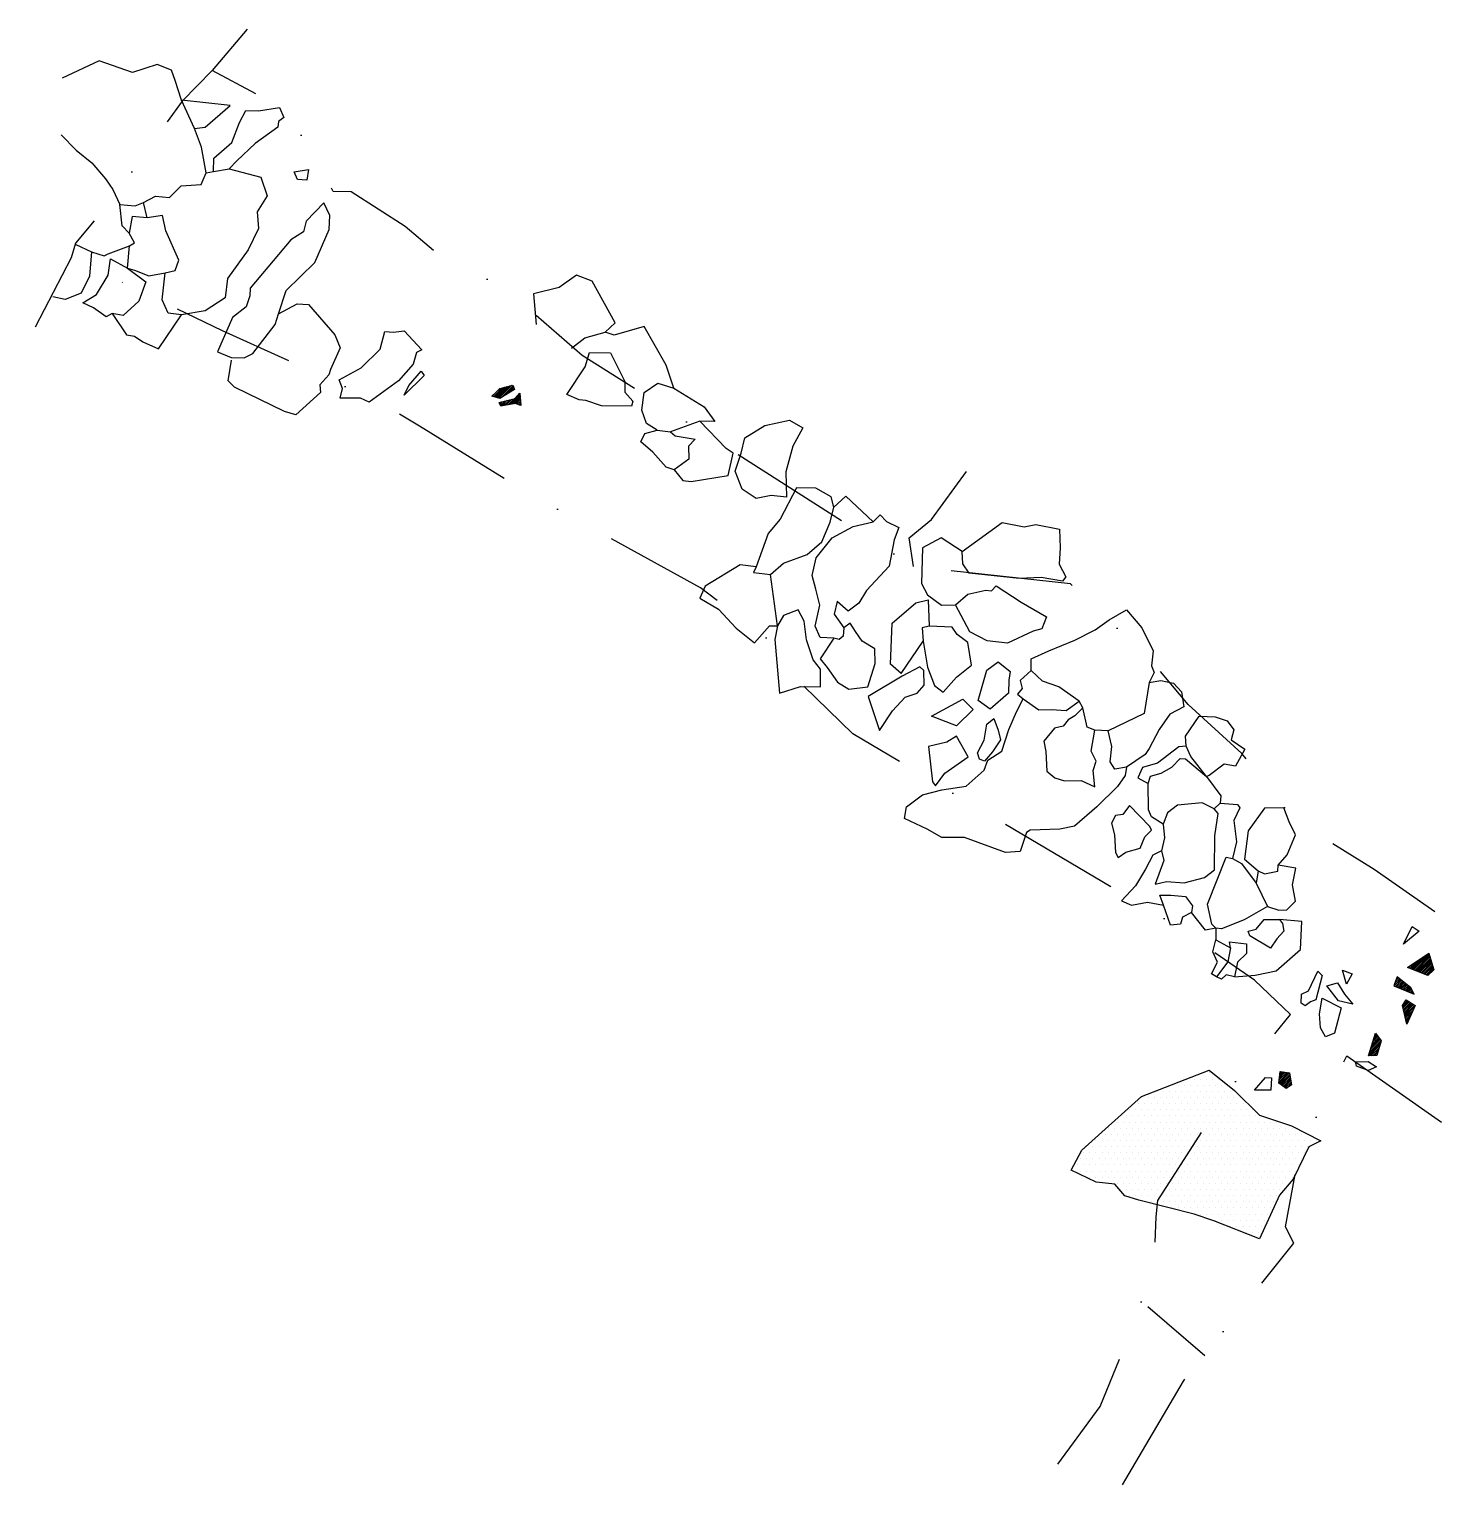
# Model space of a CAD drawing. Header units: metres. Extents: x -96 to 193, y -2048 to -1751.
import ezdxf

# ---------------------------------------------------------------- set-up
doc = ezdxf.new("R2010")
doc.units = ezdxf.units.M
doc.header["$LTSCALE"] = 25
doc.header["$MEASUREMENT"] = 0
doc.linetypes.add('STRICHPUNKTX2', pattern=[2, 1, -0.5, 0, -0.5])
doc.layers.get('0').update_dxf_attribs({"linetype": 'CONTINUOUS'})
for name, color, linetype in [('BEFUND', 1, 'CONTINUOUS'), ('GRABUNGSGRENZE', 3, 'STRICHPUNKTX2'), ('KNOCHEN', 2, 'CONTINUOUS'), ('KNOCHENSCHRAFF', 2, 'CONTINUOUS'), ('STEINE', 4, 'CONTINUOUS'), ('STEINESCHRAFF', 4, 'CONTINUOUS')]:
    doc.layers.add(name, color=color, linetype=linetype)

# ---------------------------------------------------------------- blocks, each defined once
blk = doc.blocks.new('*X1')
at = {"color": 0}
for p, q in [((-1.83, -1825.81), (-0.21, -1824.19)), ((-1.56, -1825.9), (0.27, -1824.07)), ((-1.29, -1825.98), (0.74, -1823.95)), ((-1.02, -1826.07), (1.22, -1823.83)), ((-0.75, -1826.15), (1.69, -1823.7)), ((-0.48, -1826.23), (2.17, -1823.58)), ((0.01, -1826.09), (2.41, -1823.69)), ((0.96, -1825.5), (2.51, -1823.94)), ((1.91, -1824.9), (2.62, -1824.19)), ((-0.36, -1827.17), (-0.19, -1827)), ((-0.26, -1827.42), (0.28, -1826.88)), ((-0.16, -1827.67), (0.76, -1826.76)), ((0.08, -1827.79), (1.23, -1826.64)), ((0.51, -1827.71), (1.71, -1826.52)), ((0.94, -1827.64), (2.18, -1826.4)), ((1.37, -1827.57), (2.66, -1826.28)), ((1.79, -1827.49), (3.8, -1825.49)), ((2.22, -1827.42), (3.83, -1825.81)), ((2.65, -1827.34), (3.85, -1826.14)), ((2.99, -1827.36), (3.88, -1826.47)), ((3.25, -1827.45), (3.91, -1826.79)), ((3.51, -1827.54), (3.93, -1827.12)), ((3.77, -1827.64), (3.96, -1827.45))]:
    blk.add_line(p, q, dxfattribs=at)
blk = doc.blocks.new('*X2')
at = {"color": 0}
for p, q in [((185.51, -1942.53), (187.88, -1940.16)), ((185.76, -1942.63), (188.93, -1939.47)), ((186.01, -1942.73), (189.2, -1939.55)), ((186.27, -1942.83), (189.28, -1939.82)), ((186.52, -1942.93), (189.36, -1940.09)), ((186.78, -1943.03), (189.44, -1940.37)), ((185, -1942.33), (185.78, -1941.55)), ((185.25, -1942.43), (186.83, -1940.86)), ((187.03, -1943.13), (189.52, -1940.64)), ((187.29, -1943.23), (189.6, -1940.91)), ((187.54, -1943.33), (189.68, -1941.18)), ((187.79, -1943.43), (189.76, -1941.46)), ((188.05, -1943.52), (189.85, -1941.73)), ((188.3, -1943.62), (189.93, -1942)), ((188.56, -1943.72), (190.01, -1942.27)), ((188.81, -1943.82), (190.09, -1942.54)), ((182.05, -1945.98), (183.35, -1944.69)), ((182.15, -1945.54), (183.15, -1944.53)), ((182.3, -1946.09), (183.54, -1944.85)), ((182.35, -1944.98), (182.96, -1944.37)), ((182.55, -1944.43), (182.77, -1944.21)), ((182.55, -1946.19), (183.74, -1945.01)), ((182.8, -1946.3), (183.93, -1945.17)), ((183.05, -1946.4), (184.13, -1945.32)), ((183.3, -1946.51), (184.32, -1945.48)), ((183.55, -1946.61), (184.52, -1945.64)), ((183.8, -1946.71), (184.71, -1945.8)), ((184.05, -1946.82), (184.91, -1945.96)), ((184.3, -1946.92), (185.1, -1946.12)), ((184.55, -1947.03), (185.29, -1946.28)), ((184.79, -1947.13), (185.48, -1946.45)), ((183.77, -1949.92), (184.7, -1948.99)), ((183.79, -1950.25), (184.92, -1949.12)), ((183.86, -1950.54), (185.14, -1949.26)), ((183.93, -1950.82), (185.36, -1949.39)), ((184, -1951.11), (185.58, -1949.53)), ((185.04, -1947.24), (185.6, -1946.68)), ((185.29, -1947.34), (185.72, -1946.91)), ((185.54, -1947.45), (185.84, -1947.15)), ((185.79, -1947.55), (185.96, -1947.38)), ((186.04, -1947.65), (186.08, -1947.61)), ((184.07, -1951.39), (185.8, -1949.66)), ((184.14, -1951.68), (186.02, -1949.8)), ((184.21, -1951.96), (186.24, -1949.93)), ((184.27, -1952.25), (186.17, -1950.36)), ((184.34, -1952.53), (185.89, -1950.99)), ((184.41, -1952.82), (185.61, -1951.62)), ((184.48, -1953.1), (185.33, -1952.25)), ((184.55, -1953.39), (185.06, -1952.88)), ((184.62, -1953.67), (184.78, -1953.51)), ((176.95, -1960.28), (179.13, -1958.1)), ((176.96, -1959.92), (179.28, -1957.6)), ((177.11, -1959.41), (179.38, -1957.14)), ((177.26, -1958.91), (179.23, -1956.94)), ((177.41, -1958.41), (179.07, -1956.74)), ((177.56, -1957.91), (178.92, -1956.54)), ((177.71, -1957.4), (178.76, -1956.34)), ((177.86, -1956.9), (178.61, -1956.14)), ((178, -1956.4), (178.46, -1955.94)), ((178.15, -1955.9), (178.3, -1955.74)), ((177.33, -1960.25), (178.99, -1958.59)), ((177.71, -1960.23), (178.85, -1959.09)), ((178.08, -1960.21), (178.71, -1959.59)), ((178.46, -1960.18), (178.56, -1960.08)), ((158.59, -1965.56), (160.48, -1963.67)), ((158.62, -1965.89), (160.75, -1963.75)), ((158.63, -1965.17), (160.17, -1963.63)), ((158.67, -1964.77), (159.86, -1963.58)), ((158.71, -1964.38), (159.54, -1963.54)), ((158.75, -1963.98), (159.23, -1963.5)), ((158.8, -1963.58), (158.92, -1963.46)), ((158.82, -1966.03), (160.8, -1964.06)), ((159.03, -1966.18), (160.84, -1964.36)), ((159.23, -1966.33), (160.89, -1964.67)), ((159.44, -1966.48), (160.93, -1964.98)), ((159.64, -1966.63), (160.98, -1965.29)), ((159.85, -1966.78), (161.03, -1965.6)), ((160.14, -1966.84), (161.07, -1965.91))]:
    blk.add_line(p, q, dxfattribs=at)
blk = doc.blocks.new('*X3')
at = {"color": 0}
for p, q in [((143.125, -1963.75), (143.125, -1963.75)), ((144.375, -1963.75), (144.375, -1963.75)), ((136.875, -1966.25), (136.875, -1966.25)), ((138.125, -1966.25), (138.125, -1966.25)), ((139.375, -1966.25), (139.375, -1966.25)), ((140, -1965), (140, -1965)), ((140.625, -1966.25), (140.625, -1966.25)), ((141.25, -1965), (141.25, -1965)), ((141.875, -1966.25), (141.875, -1966.25)), ((142.5, -1965), (142.5, -1965)), ((143.125, -1966.25), (143.125, -1966.25)), ((143.75, -1965), (143.75, -1965)), ((144.375, -1966.25), (144.375, -1966.25)), ((145, -1965), (145, -1965)), ((145.625, -1966.25), (145.625, -1966.25)), ((146.25, -1965), (146.25, -1965)), ((146.875, -1966.25), (146.875, -1966.25)), ((148.125, -1966.25), (148.125, -1966.25)), ((130, -1970), (130, -1970)), ((130.625, -1968.75), (130.625, -1968.75)), ((131.25, -1970), (131.25, -1970)), ((131.875, -1968.75), (131.875, -1968.75)), ((132.5, -1970), (132.5, -1970)), ((133.125, -1968.75), (133.125, -1968.75)), ((133.75, -1967.5), (133.75, -1967.5)), ((133.75, -1970), (133.75, -1970)), ((134.375, -1968.75), (134.375, -1968.75)), ((135, -1967.5), (135, -1967.5)), ((135, -1970), (135, -1970)), ((135.625, -1968.75), (135.625, -1968.75)), ((136.25, -1967.5), (136.25, -1967.5)), ((136.25, -1970), (136.25, -1970)), ((136.875, -1968.75), (136.875, -1968.75)), ((137.5, -1967.5), (137.5, -1967.5)), ((137.5, -1970), (137.5, -1970)), ((138.125, -1968.75), (138.125, -1968.75)), ((138.75, -1967.5), (138.75, -1967.5)), ((138.75, -1970), (138.75, -1970)), ((139.375, -1968.75), (139.375, -1968.75)), ((140, -1967.5), (140, -1967.5)), ((140, -1970), (140, -1970)), ((140.625, -1968.75), (140.625, -1968.75)), ((141.25, -1967.5), (141.25, -1967.5)), ((141.25, -1970), (141.25, -1970)), ((141.875, -1968.75), (141.875, -1968.75)), ((142.5, -1967.5), (142.5, -1967.5)), ((142.5, -1970), (142.5, -1970)), ((143.125, -1968.75), (143.125, -1968.75)), ((143.75, -1967.5), (143.75, -1967.5)), ((143.75, -1970), (143.75, -1970)), ((144.375, -1968.75), (144.375, -1968.75)), ((145, -1967.5), (145, -1967.5)), ((145, -1970), (145, -1970)), ((145.625, -1968.75), (145.625, -1968.75)), ((146.25, -1967.5), (146.25, -1967.5)), ((146.25, -1970), (146.25, -1970)), ((146.875, -1968.75), (146.875, -1968.75)), ((147.5, -1967.5), (147.5, -1967.5)), ((147.5, -1970), (147.5, -1970)), ((148.125, -1968.75), (148.125, -1968.75)), ((148.75, -1967.5), (148.75, -1967.5)), ((148.75, -1970), (148.75, -1970)), ((149.375, -1968.75), (149.375, -1968.75)), ((150, -1970), (150, -1970)), ((150.625, -1968.75), (150.625, -1968.75)), ((151.25, -1970), (151.25, -1970)), ((126.25, -1972.5), (126.25, -1972.5)), ((127.5, -1972.5), (127.5, -1972.5)), ((128.125, -1971.25), (128.125, -1971.25)), ((128.75, -1972.5), (128.75, -1972.5)), ((129.375, -1971.25), (129.375, -1971.25)), ((130, -1972.5), (130, -1972.5)), ((130.625, -1971.25), (130.625, -1971.25)), ((131.25, -1972.5), (131.25, -1972.5)), ((131.875, -1971.25), (131.875, -1971.25)), ((132.5, -1972.5), (132.5, -1972.5)), ((133.125, -1971.25), (133.125, -1971.25)), ((133.75, -1972.5), (133.75, -1972.5)), ((134.375, -1971.25), (134.375, -1971.25)), ((135, -1972.5), (135, -1972.5)), ((135.625, -1971.25), (135.625, -1971.25)), ((136.25, -1972.5), (136.25, -1972.5)), ((136.875, -1971.25), (136.875, -1971.25)), ((137.5, -1972.5), (137.5, -1972.5)), ((138.125, -1971.25), (138.125, -1971.25)), ((138.75, -1972.5), (138.75, -1972.5)), ((139.375, -1971.25), (139.375, -1971.25)), ((140, -1972.5), (140, -1972.5)), ((140.625, -1971.25), (140.625, -1971.25)), ((141.25, -1972.5), (141.25, -1972.5)), ((141.875, -1971.25), (141.875, -1971.25)), ((142.5, -1972.5), (142.5, -1972.5)), ((143.125, -1971.25), (143.125, -1971.25)), ((143.75, -1972.5), (143.75, -1972.5)), ((144.375, -1971.25), (144.375, -1971.25)), ((145, -1972.5), (145, -1972.5)), ((145.625, -1971.25), (145.625, -1971.25)), ((146.25, -1972.5), (146.25, -1972.5)), ((146.875, -1971.25), (146.875, -1971.25)), ((147.5, -1972.5), (147.5, -1972.5)), ((148.125, -1971.25), (148.125, -1971.25)), ((148.75, -1972.5), (148.75, -1972.5)), ((149.375, -1971.25), (149.375, -1971.25)), ((150, -1972.5), (150, -1972.5)), ((150.625, -1971.25), (150.625, -1971.25)), ((151.25, -1972.5), (151.25, -1972.5)), ((151.875, -1971.25), (151.875, -1971.25)), ((152.5, -1972.5), (152.5, -1972.5)), ((153.125, -1971.25), (153.125, -1971.25)), ((153.75, -1972.5), (153.75, -1972.5)), ((155, -1972.5), (155, -1972.5)), ((123.75, -1975), (123.75, -1975)), ((125, -1975), (125, -1975)), ((125.625, -1973.75), (125.625, -1973.75)), ((126.25, -1975), (126.25, -1975)), ((126.875, -1973.75), (126.875, -1973.75)), ((127.5, -1975), (127.5, -1975)), ((128.125, -1973.75), (128.125, -1973.75)), ((128.75, -1975), (128.75, -1975)), ((129.375, -1973.75), (129.375, -1973.75)), ((130, -1975), (130, -1975)), ((130.625, -1973.75), (130.625, -1973.75)), ((131.25, -1975), (131.25, -1975)), ((131.875, -1973.75), (131.875, -1973.75)), ((132.5, -1975), (132.5, -1975)), ((133.125, -1973.75), (133.125, -1973.75)), ((133.75, -1975), (133.75, -1975)), ((134.375, -1973.75), (134.375, -1973.75)), ((135, -1975), (135, -1975)), ((135.625, -1973.75), (135.625, -1973.75)), ((136.25, -1975), (136.25, -1975)), ((136.875, -1973.75), (136.875, -1973.75)), ((137.5, -1975), (137.5, -1975)), ((138.125, -1973.75), (138.125, -1973.75)), ((138.75, -1975), (138.75, -1975)), ((139.375, -1973.75), (139.375, -1973.75)), ((140, -1975), (140, -1975)), ((140.625, -1973.75), (140.625, -1973.75)), ((141.25, -1975), (141.25, -1975)), ((141.875, -1973.75), (141.875, -1973.75)), ((142.5, -1975), (142.5, -1975)), ((143.125, -1973.75), (143.125, -1973.75)), ((143.75, -1975), (143.75, -1975)), ((144.375, -1973.75), (144.375, -1973.75)), ((145, -1975), (145, -1975)), ((145.625, -1973.75), (145.625, -1973.75)), ((146.25, -1975), (146.25, -1975)), ((146.875, -1973.75), (146.875, -1973.75)), ((147.5, -1975), (147.5, -1975)), ((148.125, -1973.75), (148.125, -1973.75)), ((148.75, -1975), (148.75, -1975)), ((149.375, -1973.75), (149.375, -1973.75)), ((150, -1975), (150, -1975)), ((150.625, -1973.75), (150.625, -1973.75)), ((151.25, -1975), (151.25, -1975)), ((151.875, -1973.75), (151.875, -1973.75)), ((152.5, -1975), (152.5, -1975)), ((153.125, -1973.75), (153.125, -1973.75)), ((153.75, -1975), (153.75, -1975)), ((154.375, -1973.75), (154.375, -1973.75)), ((155, -1975), (155, -1975)), ((155.625, -1973.75), (155.625, -1973.75)), ((156.25, -1975), (156.25, -1975)), ((156.875, -1973.75), (156.875, -1973.75)), ((157.5, -1975), (157.5, -1975)), ((158.125, -1973.75), (158.125, -1973.75)), ((158.75, -1975), (158.75, -1975)), ((160, -1975), (160, -1975)), ((161.25, -1975), (161.25, -1975)), ((119.375, -1978.75), (119.375, -1978.75)), ((120.625, -1978.75), (120.625, -1978.75)), ((121.25, -1977.5), (121.25, -1977.5)), ((121.875, -1978.75), (121.875, -1978.75)), ((122.5, -1977.5), (122.5, -1977.5)), ((123.125, -1976.25), (123.125, -1976.25)), ((123.125, -1978.75), (123.125, -1978.75)), ((123.75, -1977.5), (123.75, -1977.5)), ((124.375, -1976.25), (124.375, -1976.25)), ((124.375, -1978.75), (124.375, -1978.75)), ((125, -1977.5), (125, -1977.5)), ((125.625, -1976.25), (125.625, -1976.25)), ((125.625, -1978.75), (125.625, -1978.75)), ((126.25, -1977.5), (126.25, -1977.5)), ((126.875, -1976.25), (126.875, -1976.25)), ((126.875, -1978.75), (126.875, -1978.75)), ((127.5, -1977.5), (127.5, -1977.5)), ((128.125, -1976.25), (128.125, -1976.25)), ((128.125, -1978.75), (128.125, -1978.75)), ((128.75, -1977.5), (128.75, -1977.5)), ((129.375, -1976.25), (129.375, -1976.25)), ((129.375, -1978.75), (129.375, -1978.75)), ((130, -1977.5), (130, -1977.5)), ((130.625, -1976.25), (130.625, -1976.25)), ((130.625, -1978.75), (130.625, -1978.75)), ((131.25, -1977.5), (131.25, -1977.5)), ((131.875, -1976.25), (131.875, -1976.25)), ((131.875, -1978.75), (131.875, -1978.75)), ((132.5, -1977.5), (132.5, -1977.5)), ((133.125, -1976.25), (133.125, -1976.25)), ((133.125, -1978.75), (133.125, -1978.75)), ((133.75, -1977.5), (133.75, -1977.5)), ((134.375, -1976.25), (134.375, -1976.25)), ((134.375, -1978.75), (134.375, -1978.75)), ((135, -1977.5), (135, -1977.5)), ((135.625, -1976.25), (135.625, -1976.25)), ((135.625, -1978.75), (135.625, -1978.75)), ((136.25, -1977.5), (136.25, -1977.5)), ((136.875, -1976.25), (136.875, -1976.25)), ((136.875, -1978.75), (136.875, -1978.75)), ((137.5, -1977.5), (137.5, -1977.5)), ((138.125, -1976.25), (138.125, -1976.25)), ((138.125, -1978.75), (138.125, -1978.75)), ((138.75, -1977.5), (138.75, -1977.5)), ((139.375, -1976.25), (139.375, -1976.25)), ((139.375, -1978.75), (139.375, -1978.75)), ((140, -1977.5), (140, -1977.5)), ((140.625, -1976.25), (140.625, -1976.25)), ((140.625, -1978.75), (140.625, -1978.75)), ((141.25, -1977.5), (141.25, -1977.5)), ((141.875, -1976.25), (141.875, -1976.25)), ((141.875, -1978.75), (141.875, -1978.75)), ((142.5, -1977.5), (142.5, -1977.5)), ((143.125, -1976.25), (143.125, -1976.25)), ((143.125, -1978.75), (143.125, -1978.75)), ((143.75, -1977.5), (143.75, -1977.5)), ((144.375, -1976.25), (144.375, -1976.25)), ((144.375, -1978.75), (144.375, -1978.75)), ((145, -1977.5), (145, -1977.5)), ((145.625, -1976.25), (145.625, -1976.25)), ((145.625, -1978.75), (145.625, -1978.75)), ((146.25, -1977.5), (146.25, -1977.5)), ((146.875, -1976.25), (146.875, -1976.25)), ((146.875, -1978.75), (146.875, -1978.75)), ((147.5, -1977.5), (147.5, -1977.5)), ((148.125, -1976.25), (148.125, -1976.25)), ((148.125, -1978.75), (148.125, -1978.75)), ((148.75, -1977.5), (148.75, -1977.5)), ((149.375, -1976.25), (149.375, -1976.25)), ((149.375, -1978.75), (149.375, -1978.75)), ((150, -1977.5), (150, -1977.5)), ((150.625, -1976.25), (150.625, -1976.25)), ((150.625, -1978.75), (150.625, -1978.75)), ((151.25, -1977.5), (151.25, -1977.5)), ((151.875, -1976.25), (151.875, -1976.25)), ((151.875, -1978.75), (151.875, -1978.75)), ((152.5, -1977.5), (152.5, -1977.5)), ((153.125, -1976.25), (153.125, -1976.25)), ((153.125, -1978.75), (153.125, -1978.75)), ((153.75, -1977.5), (153.75, -1977.5)), ((154.375, -1976.25), (154.375, -1976.25)), ((154.375, -1978.75), (154.375, -1978.75)), ((155, -1977.5), (155, -1977.5)), ((155.625, -1976.25), (155.625, -1976.25)), ((155.625, -1978.75), (155.625, -1978.75)), ((156.25, -1977.5), (156.25, -1977.5)), ((156.875, -1976.25), (156.875, -1976.25)), ((156.875, -1978.75), (156.875, -1978.75)), ((157.5, -1977.5), (157.5, -1977.5)), ((158.125, -1976.25), (158.125, -1976.25)), ((158.125, -1978.75), (158.125, -1978.75)), ((158.75, -1977.5), (158.75, -1977.5)), ((159.375, -1976.25), (159.375, -1976.25)), ((159.375, -1978.75), (159.375, -1978.75)), ((160, -1977.5), (160, -1977.5)), ((160.625, -1976.25), (160.625, -1976.25)), ((160.625, -1978.75), (160.625, -1978.75)), ((161.25, -1977.5), (161.25, -1977.5)), ((161.875, -1976.25), (161.875, -1976.25)), ((161.875, -1978.75), (161.875, -1978.75)), ((162.5, -1977.5), (162.5, -1977.5)), ((163.125, -1976.25), (163.125, -1976.25)), ((163.125, -1978.75), (163.125, -1978.75)), ((163.75, -1977.5), (163.75, -1977.5)), ((164.375, -1976.25), (164.375, -1976.25)), ((164.375, -1978.75), (164.375, -1978.75)), ((165, -1977.5), (165, -1977.5)), ((166.25, -1977.5), (166.25, -1977.5)), ((118.125, -1981.25), (118.125, -1981.25)), ((118.75, -1980), (118.75, -1980)), ((119.375, -1981.25), (119.375, -1981.25)), ((120, -1980), (120, -1980)), ((120.625, -1981.25), (120.625, -1981.25)), ((121.25, -1980), (121.25, -1980)), ((121.875, -1981.25), (121.875, -1981.25)), ((122.5, -1980), (122.5, -1980)), ((123.125, -1981.25), (123.125, -1981.25)), ((123.75, -1980), (123.75, -1980)), ((124.375, -1981.25), (124.375, -1981.25)), ((125, -1980), (125, -1980)), ((125.625, -1981.25), (125.625, -1981.25)), ((126.25, -1980), (126.25, -1980)), ((126.875, -1981.25), (126.875, -1981.25)), ((127.5, -1980), (127.5, -1980)), ((128.125, -1981.25), (128.125, -1981.25)), ((128.75, -1980), (128.75, -1980)), ((129.375, -1981.25), (129.375, -1981.25)), ((130, -1980), (130, -1980)), ((130.625, -1981.25), (130.625, -1981.25)), ((131.25, -1980), (131.25, -1980)), ((131.875, -1981.25), (131.875, -1981.25)), ((132.5, -1980), (132.5, -1980)), ((133.125, -1981.25), (133.125, -1981.25)), ((133.75, -1980), (133.75, -1980)), ((134.375, -1981.25), (134.375, -1981.25)), ((135, -1980), (135, -1980)), ((135.625, -1981.25), (135.625, -1981.25)), ((136.25, -1980), (136.25, -1980)), ((136.875, -1981.25), (136.875, -1981.25)), ((137.5, -1980), (137.5, -1980)), ((138.125, -1981.25), (138.125, -1981.25)), ((138.75, -1980), (138.75, -1980)), ((139.375, -1981.25), (139.375, -1981.25)), ((140, -1980), (140, -1980)), ((140.625, -1981.25), (140.625, -1981.25)), ((141.25, -1980), (141.25, -1980)), ((141.875, -1981.25), (141.875, -1981.25)), ((142.5, -1980), (142.5, -1980)), ((143.125, -1981.25), (143.125, -1981.25)), ((143.75, -1980), (143.75, -1980)), ((144.375, -1981.25), (144.375, -1981.25)), ((145, -1980), (145, -1980)), ((145.625, -1981.25), (145.625, -1981.25)), ((146.25, -1980), (146.25, -1980)), ((146.875, -1981.25), (146.875, -1981.25)), ((147.5, -1980), (147.5, -1980)), ((148.125, -1981.25), (148.125, -1981.25)), ((148.75, -1980), (148.75, -1980)), ((149.375, -1981.25), (149.375, -1981.25)), ((150, -1980), (150, -1980)), ((150.625, -1981.25), (150.625, -1981.25)), ((151.25, -1980), (151.25, -1980)), ((151.875, -1981.25), (151.875, -1981.25)), ((152.5, -1980), (152.5, -1980)), ((153.125, -1981.25), (153.125, -1981.25)), ((153.75, -1980), (153.75, -1980)), ((154.375, -1981.25), (154.375, -1981.25)), ((155, -1980), (155, -1980)), ((155.625, -1981.25), (155.625, -1981.25)), ((156.25, -1980), (156.25, -1980)), ((156.875, -1981.25), (156.875, -1981.25)), ((157.5, -1980), (157.5, -1980)), ((158.125, -1981.25), (158.125, -1981.25)), ((158.75, -1980), (158.75, -1980)), ((159.375, -1981.25), (159.375, -1981.25)), ((160, -1980), (160, -1980)), ((160.625, -1981.25), (160.625, -1981.25)), ((161.25, -1980), (161.25, -1980)), ((161.875, -1981.25), (161.875, -1981.25)), ((162.5, -1980), (162.5, -1980)), ((163.125, -1981.25), (163.125, -1981.25)), ((163.75, -1980), (163.75, -1980)), ((116.875, -1983.75), (116.875, -1983.75)), ((117.5, -1982.5), (117.5, -1982.5)), ((118.125, -1983.75), (118.125, -1983.75)), ((118.75, -1982.5), (118.75, -1982.5)), ((119.375, -1983.75), (119.375, -1983.75)), ((120, -1982.5), (120, -1982.5)), ((120, -1985), (120, -1985)), ((120.625, -1983.75), (120.625, -1983.75)), ((121.25, -1982.5), (121.25, -1982.5)), ((121.25, -1985), (121.25, -1985)), ((121.875, -1983.75), (121.875, -1983.75)), ((122.5, -1982.5), (122.5, -1982.5)), ((122.5, -1985), (122.5, -1985)), ((123.125, -1983.75), (123.125, -1983.75)), ((123.75, -1982.5), (123.75, -1982.5)), ((123.75, -1985), (123.75, -1985)), ((124.375, -1983.75), (124.375, -1983.75)), ((125, -1982.5), (125, -1982.5)), ((125, -1985), (125, -1985)), ((125.625, -1983.75), (125.625, -1983.75)), ((126.25, -1982.5), (126.25, -1982.5)), ((126.25, -1985), (126.25, -1985)), ((126.875, -1983.75), (126.875, -1983.75)), ((127.5, -1982.5), (127.5, -1982.5)), ((127.5, -1985), (127.5, -1985)), ((128.125, -1983.75), (128.125, -1983.75)), ((128.75, -1982.5), (128.75, -1982.5)), ((128.75, -1985), (128.75, -1985)), ((129.375, -1983.75), (129.375, -1983.75)), ((130, -1982.5), (130, -1982.5)), ((130, -1985), (130, -1985)), ((130.625, -1983.75), (130.625, -1983.75)), ((131.25, -1982.5), (131.25, -1982.5)), ((131.25, -1985), (131.25, -1985)), ((131.875, -1983.75), (131.875, -1983.75)), ((132.5, -1982.5), (132.5, -1982.5)), ((132.5, -1985), (132.5, -1985)), ((133.125, -1983.75), (133.125, -1983.75)), ((133.75, -1982.5), (133.75, -1982.5)), ((133.75, -1985), (133.75, -1985)), ((134.375, -1983.75), (134.375, -1983.75)), ((135, -1982.5), (135, -1982.5)), ((135, -1985), (135, -1985)), ((135.625, -1983.75), (135.625, -1983.75)), ((136.25, -1982.5), (136.25, -1982.5)), ((136.25, -1985), (136.25, -1985)), ((136.875, -1983.75), (136.875, -1983.75)), ((137.5, -1982.5), (137.5, -1982.5)), ((137.5, -1985), (137.5, -1985)), ((138.125, -1983.75), (138.125, -1983.75)), ((138.75, -1982.5), (138.75, -1982.5)), ((138.75, -1985), (138.75, -1985)), ((139.375, -1983.75), (139.375, -1983.75)), ((140, -1982.5), (140, -1982.5)), ((140, -1985), (140, -1985)), ((140.625, -1983.75), (140.625, -1983.75)), ((141.25, -1982.5), (141.25, -1982.5)), ((141.25, -1985), (141.25, -1985)), ((141.875, -1983.75), (141.875, -1983.75)), ((142.5, -1982.5), (142.5, -1982.5)), ((142.5, -1985), (142.5, -1985)), ((143.125, -1983.75), (143.125, -1983.75)), ((143.75, -1982.5), (143.75, -1982.5)), ((143.75, -1985), (143.75, -1985)), ((144.375, -1983.75), (144.375, -1983.75)), ((145, -1982.5), (145, -1982.5)), ((145, -1985), (145, -1985)), ((145.625, -1983.75), (145.625, -1983.75)), ((146.25, -1982.5), (146.25, -1982.5)), ((146.25, -1985), (146.25, -1985)), ((146.875, -1983.75), (146.875, -1983.75)), ((147.5, -1982.5), (147.5, -1982.5)), ((147.5, -1985), (147.5, -1985)), ((148.125, -1983.75), (148.125, -1983.75)), ((148.75, -1982.5), (148.75, -1982.5)), ((148.75, -1985), (148.75, -1985)), ((149.375, -1983.75), (149.375, -1983.75)), ((150, -1982.5), (150, -1982.5)), ((150, -1985), (150, -1985)), ((150.625, -1983.75), (150.625, -1983.75)), ((151.25, -1982.5), (151.25, -1982.5)), ((151.25, -1985), (151.25, -1985)), ((151.875, -1983.75), (151.875, -1983.75)), ((152.5, -1982.5), (152.5, -1982.5)), ((152.5, -1985), (152.5, -1985)), ((153.125, -1983.75), (153.125, -1983.75)), ((153.75, -1982.5), (153.75, -1982.5)), ((153.75, -1985), (153.75, -1985)), ((154.375, -1983.75), (154.375, -1983.75)), ((155, -1982.5), (155, -1982.5)), ((155, -1985), (155, -1985)), ((155.625, -1983.75), (155.625, -1983.75)), ((156.25, -1982.5), (156.25, -1982.5)), ((156.25, -1985), (156.25, -1985)), ((156.875, -1983.75), (156.875, -1983.75)), ((157.5, -1982.5), (157.5, -1982.5)), ((157.5, -1985), (157.5, -1985)), ((158.125, -1983.75), (158.125, -1983.75)), ((158.75, -1982.5), (158.75, -1982.5)), ((158.75, -1985), (158.75, -1985)), ((159.375, -1983.75), (159.375, -1983.75)), ((160, -1982.5), (160, -1982.5)), ((160, -1985), (160, -1985)), ((160.625, -1983.75), (160.625, -1983.75)), ((161.25, -1982.5), (161.25, -1982.5)), ((161.25, -1985), (161.25, -1985)), ((161.875, -1983.75), (161.875, -1983.75)), ((162.5, -1982.5), (162.5, -1982.5)), ((124.375, -1986.25), (124.375, -1986.25)), ((125.625, -1986.25), (125.625, -1986.25)), ((126.25, -1987.5), (126.25, -1987.5)), ((126.875, -1986.25), (126.875, -1986.25)), ((127.5, -1987.5), (127.5, -1987.5)), ((128.125, -1986.25), (128.125, -1986.25)), ((128.75, -1987.5), (128.75, -1987.5)), ((129.375, -1986.25), (129.375, -1986.25)), ((130, -1987.5), (130, -1987.5)), ((130.625, -1986.25), (130.625, -1986.25)), ((131.25, -1987.5), (131.25, -1987.5)), ((131.875, -1986.25), (131.875, -1986.25)), ((132.5, -1987.5), (132.5, -1987.5)), ((133.125, -1986.25), (133.125, -1986.25)), ((133.75, -1987.5), (133.75, -1987.5)), ((134.375, -1986.25), (134.375, -1986.25)), ((135, -1987.5), (135, -1987.5)), ((135.625, -1986.25), (135.625, -1986.25)), ((136.25, -1987.5), (136.25, -1987.5)), ((136.875, -1986.25), (136.875, -1986.25)), ((137.5, -1987.5), (137.5, -1987.5)), ((138.125, -1986.25), (138.125, -1986.25)), ((138.75, -1987.5), (138.75, -1987.5)), ((139.375, -1986.25), (139.375, -1986.25)), ((140, -1987.5), (140, -1987.5)), ((140.625, -1986.25), (140.625, -1986.25)), ((141.25, -1987.5), (141.25, -1987.5)), ((141.875, -1986.25), (141.875, -1986.25)), ((142.5, -1987.5), (142.5, -1987.5)), ((143.125, -1986.25), (143.125, -1986.25)), ((143.75, -1987.5), (143.75, -1987.5)), ((144.375, -1986.25), (144.375, -1986.25)), ((145, -1987.5), (145, -1987.5)), ((145.625, -1986.25), (145.625, -1986.25)), ((146.25, -1987.5), (146.25, -1987.5)), ((146.875, -1986.25), (146.875, -1986.25)), ((147.5, -1987.5), (147.5, -1987.5)), ((148.125, -1986.25), (148.125, -1986.25)), ((148.75, -1987.5), (148.75, -1987.5)), ((149.375, -1986.25), (149.375, -1986.25)), ((150, -1987.5), (150, -1987.5)), ((150.625, -1986.25), (150.625, -1986.25)), ((151.25, -1987.5), (151.25, -1987.5)), ((151.875, -1986.25), (151.875, -1986.25)), ((152.5, -1987.5), (152.5, -1987.5)), ((153.125, -1986.25), (153.125, -1986.25)), ((153.75, -1987.5), (153.75, -1987.5)), ((154.375, -1986.25), (154.375, -1986.25)), ((155, -1987.5), (155, -1987.5)), ((155.625, -1986.25), (155.625, -1986.25)), ((156.25, -1987.5), (156.25, -1987.5)), ((156.875, -1986.25), (156.875, -1986.25)), ((157.5, -1987.5), (157.5, -1987.5)), ((158.125, -1986.25), (158.125, -1986.25)), ((158.75, -1987.5), (158.75, -1987.5)), ((159.375, -1986.25), (159.375, -1986.25)), ((160.625, -1986.25), (160.625, -1986.25)), ((128.125, -1988.75), (128.125, -1988.75)), ((129.375, -1988.75), (129.375, -1988.75)), ((130.625, -1988.75), (130.625, -1988.75)), ((131.875, -1988.75), (131.875, -1988.75)), ((132.5, -1990), (132.5, -1990)), ((133.125, -1988.75), (133.125, -1988.75)), ((133.75, -1990), (133.75, -1990)), ((134.375, -1988.75), (134.375, -1988.75)), ((135, -1990), (135, -1990)), ((135.625, -1988.75), (135.625, -1988.75)), ((136.25, -1990), (136.25, -1990)), ((136.875, -1988.75), (136.875, -1988.75)), ((137.5, -1990), (137.5, -1990)), ((138.125, -1988.75), (138.125, -1988.75)), ((138.75, -1990), (138.75, -1990)), ((139.375, -1988.75), (139.375, -1988.75)), ((140, -1990), (140, -1990)), ((140.625, -1988.75), (140.625, -1988.75)), ((141.25, -1990), (141.25, -1990)), ((141.875, -1988.75), (141.875, -1988.75)), ((142.5, -1990), (142.5, -1990)), ((143.125, -1988.75), (143.125, -1988.75)), ((143.75, -1990), (143.75, -1990)), ((144.375, -1988.75), (144.375, -1988.75)), ((145, -1990), (145, -1990)), ((145.625, -1988.75), (145.625, -1988.75)), ((146.25, -1990), (146.25, -1990)), ((146.875, -1988.75), (146.875, -1988.75)), ((147.5, -1990), (147.5, -1990)), ((148.125, -1988.75), (148.125, -1988.75)), ((148.75, -1990), (148.75, -1990)), ((149.375, -1988.75), (149.375, -1988.75)), ((150, -1990), (150, -1990)), ((150.625, -1988.75), (150.625, -1988.75)), ((151.25, -1990), (151.25, -1990)), ((151.875, -1988.75), (151.875, -1988.75)), ((152.5, -1990), (152.5, -1990)), ((153.125, -1988.75), (153.125, -1988.75)), ((153.75, -1990), (153.75, -1990)), ((154.375, -1988.75), (154.375, -1988.75)), ((155, -1990), (155, -1990)), ((155.625, -1988.75), (155.625, -1988.75)), ((156.25, -1990), (156.25, -1990)), ((156.875, -1988.75), (156.875, -1988.75)), ((157.5, -1990), (157.5, -1990)), ((158.125, -1988.75), (158.125, -1988.75)), ((136.875, -1991.25), (136.875, -1991.25)), ((138.125, -1991.25), (138.125, -1991.25)), ((139.375, -1991.25), (139.375, -1991.25)), ((140.625, -1991.25), (140.625, -1991.25)), ((141.875, -1991.25), (141.875, -1991.25)), ((142.5, -1992.5), (142.5, -1992.5)), ((143.125, -1991.25), (143.125, -1991.25)), ((143.75, -1992.5), (143.75, -1992.5)), ((144.375, -1991.25), (144.375, -1991.25)), ((145, -1992.5), (145, -1992.5)), ((145.625, -1991.25), (145.625, -1991.25)), ((145.625, -1993.75), (145.625, -1993.75)), ((146.25, -1992.5), (146.25, -1992.5)), ((146.875, -1991.25), (146.875, -1991.25)), ((146.875, -1993.75), (146.875, -1993.75)), ((147.5, -1992.5), (147.5, -1992.5)), ((148.125, -1991.25), (148.125, -1991.25)), ((148.125, -1993.75), (148.125, -1993.75)), ((148.75, -1992.5), (148.75, -1992.5)), ((149.375, -1991.25), (149.375, -1991.25)), ((149.375, -1993.75), (149.375, -1993.75)), ((150, -1992.5), (150, -1992.5)), ((150.625, -1991.25), (150.625, -1991.25)), ((150.625, -1993.75), (150.625, -1993.75)), ((151.25, -1992.5), (151.25, -1992.5)), ((151.875, -1991.25), (151.875, -1991.25)), ((151.875, -1993.75), (151.875, -1993.75)), ((152.5, -1992.5), (152.5, -1992.5)), ((153.125, -1991.25), (153.125, -1991.25)), ((153.125, -1993.75), (153.125, -1993.75)), ((153.75, -1992.5), (153.75, -1992.5)), ((154.375, -1991.25), (154.375, -1991.25)), ((154.375, -1993.75), (154.375, -1993.75)), ((155, -1992.5), (155, -1992.5)), ((155.625, -1991.25), (155.625, -1991.25)), ((155.625, -1993.75), (155.625, -1993.75)), ((156.25, -1992.5), (156.25, -1992.5)), ((156.875, -1991.25), (156.875, -1991.25)), ((148.75, -1995), (148.75, -1995)), ((150, -1995), (150, -1995)), ((151.25, -1995), (151.25, -1995)), ((151.875, -1996.25), (151.875, -1996.25)), ((152.5, -1995), (152.5, -1995)), ((153.125, -1996.25), (153.125, -1996.25)), ((153.75, -1995), (153.75, -1995)), ((154.375, -1996.25), (154.375, -1996.25)), ((155, -1995), (155, -1995))]:
    blk.add_line(p, q, dxfattribs=at)

msp = doc.modelspace()

# ---------------------------------------------------------------- linework, layer by layer
at = {"layer": 'BEFUND'}
msp.add_lwpolyline([(143.44, -2021.4), (131.81, -2011.42)], dxfattribs=at)
at = {"layer": 'GRABUNGSGRENZE', "flags": 128}
for points in [[(-51.8, -1750.97), (-58.94, -1759.39), (-65.1, -1765.66), (-78.96, -1785.13), (-86.81, -1794.61), (-87.67, -1797.57), (-96.28, -1814.09)], [(190.35, -1930.87), (178.01, -1922.26), (161.75, -1912.27), (150.99, -1898.62), (140.08, -1888.63), (132.69, -1879.82), (116.07, -1864.07), (84.06, -1860.51), (16.46, -1817.47), (1.17, -1804.22), (-5.66, -1800.4), (-10.86, -1798.57), (-19.63, -1791.23), (-30.64, -1784.15), (-34.26, -1784.05), (-40.07, -1773.4), (-47.98, -1765.24), (-58.94, -1759.39)], [(113.47, -2043.48), (122.13, -2031.71), (129.37, -2013.86), (133.19, -2001.78), (133.54, -1993.07), (133.84, -1989.75), (148.57, -1966.87), (160.9, -1951.83), (153.61, -1944.85), (136.94, -1933.33), (71.69, -1894.62), (61.23, -1884.48), (53.74, -1874.74), (40.59, -1864.86), (4.14, -1844.79), (-16.66, -1831.9), (-25.43, -1826.71), (-56.83, -1812.49), (-87.67, -1797.57)], [(126.68, -2047.71), (139.11, -2026.55), (161.57, -1998.41), (159.89, -1995.1), (162.49, -1981.29), (164.78, -1975.42), (172.42, -1960.23), (193.01, -1974.65)]]:
    msp.add_lwpolyline(points, dxfattribs=at)
at = {"layer": 'GRABUNGSGRENZE'}
msp.add_lwpolyline([(84.06, -1860.51), (83.19, -1854.65), (87.73, -1850.93), (94.86, -1841.14)], dxfattribs=at)
at = {"layer": 'KNOCHEN'}
for points in [[(-0.3, -1826.29), (-1.93, -1825.78), (-0.25, -1824.2), (2.35, -1823.54), (2.7, -1824.4), (-0.3, -1826.29)], [(-0.1, -1827.82), (-0.4, -1827.05), (2.81, -1826.24), (3.77, -1825.17), (3.98, -1827.72), (2.86, -1827.31), (-0.1, -1827.82)], [(184.75, -1942.24), (189.13, -1939.33), (190.15, -1942.74), (188.93, -1943.87), (184.75, -1942.24)], [(182.66, -1944.12), (182, -1945.96), (186.13, -1947.69), (185.46, -1946.42), (182.66, -1944.12)], [(184.65, -1953.81), (183.73, -1949.98), (184.49, -1948.86), (186.33, -1949.98), (184.65, -1953.81)], [(176.85, -1960.28), (178.23, -1955.64), (179.4, -1957.17), (178.53, -1960.18), (176.85, -1960.28)], [(160.04, -1966.91), (158.56, -1965.84), (158.81, -1963.45), (160.75, -1963.7), (161.11, -1966.15), (160.04, -1966.91)]]:
    msp.add_lwpolyline(points, dxfattribs=at)
at = {"layer": 'STEINE'}
for points in [[(-89.72, -1772.49), (-86.66, -1775.65), (-83.5, -1778.2), (-80.69, -1781.46), (-79.21, -1783.65), (-77.79, -1786.71), (-74.63, -1786.97), (-72.94, -1786.3), (-70.5, -1785.03), (-67.64, -1785.28), (-65.25, -1782.94), (-61.17, -1782.68), (-60.2, -1780.28), (-61.12, -1775.03), (-62.55, -1771.26), (-65.2, -1765.45), (-66.48, -1761.43), (-67.24, -1759.34), (-70.15, -1758.17), (-75.2, -1759.85), (-81.97, -1757.46), (-89.52, -1760.98)], [(-62.55, -1771.26), (-60.41, -1770.96), (-55.26, -1766.57), (-65.2, -1765.45)], [(-58.68, -1779.98), (-58.63, -1777.28), (-54.96, -1774.12), (-53.38, -1769.99), (-52.1, -1767.54), (-49.5, -1767.64), (-45.22, -1766.98), (-44.31, -1769.02), (-45.43, -1769.83), (-45.58, -1770.95), (-50.17, -1774.32), (-53.94, -1777.84), (-55.46, -1779.47)], [(-60.2, -1780.28), (-58.68, -1779.98), (-55.46, -1779.47), (-49.04, -1781.15), (-47.72, -1784.97), (-49.75, -1788.23), (-49.5, -1791.6), (-51.64, -1795.98), (-55.81, -1801.84), (-56.27, -1805.72), (-60.4, -1808.37), (-65.19, -1809.24), (-67.94, -1808.88), (-69.12, -1806.13), (-68.51, -1800.62)], [(-42.21, -1780.07), (-39.31, -1779.56), (-39.66, -1781.76), (-41.55, -1781.65), (-42.21, -1780.07)], [(-72.23, -1789.41), (-72.94, -1786.3)], [(-86.75, -1794.87), (-83.59, -1796.35), (-80.99, -1797.21), (-80.13, -1796.75), (-75.8, -1795.17), (-74.78, -1794.51), (-75.85, -1792.57), (-77.33, -1791.04), (-77.79, -1786.71)], [(-76.2, -1799.71), (-74.78, -1800.12), (-71.87, -1801.24), (-68.51, -1800.62), (-66.47, -1800.21), (-65.75, -1798.07), (-68.41, -1792.06), (-69.07, -1788.95), (-72.23, -1789.41), (-75.24, -1789.16), (-75.85, -1792.57)], [(-54.84, -1809.79), (-57.85, -1816.73), (-55.05, -1817.9), (-52.45, -1818), (-50.66, -1817.08), (-46.08, -1811.17), (-45.41, -1809.03), (-43.89, -1804.28), (-38.03, -1798.57), (-35.07, -1791.8), (-34.97, -1788.99), (-36.15, -1786.39), (-39.81, -1790.11), (-40.32, -1792.31), (-42.92, -1793.94), (-51.18, -1803.78), (-51.28, -1805.36), (-51.99, -1807.55), (-54.84, -1809.79)], [(-76.2, -1799.71), (-75.8, -1795.17)], [(-83.59, -1796.35), (-83.95, -1801.34), (-85.68, -1804.81), (-88.94, -1806.08), (-91.44, -1805.57)], [(-85.32, -1806.8), (-82.57, -1805.06), (-80.13, -1801.14), (-79.67, -1797.77), (-76.2, -1799.71), (-72.48, -1802.46), (-73.91, -1806.43), (-77.12, -1809.34), (-79.31, -1808.93), (-80.58, -1809.65), (-83.13, -1807.81), (-85.32, -1806.8)], [(14.32, -1815.99), (17.02, -1813.9), (21.2, -1812.78), (23.24, -1810.84), (18.55, -1802.38), (15.34, -1801.11), (11.82, -1803.66), (6.57, -1804.93), (7.08, -1811.15)], [(-45.41, -1809.03), (-41.64, -1806.99), (-39.3, -1807.09), (-33.95, -1813.3), (-32.82, -1815.95), (-34.81, -1820.34), (-35.17, -1821.46), (-37, -1823.45), (-36.85, -1825.03), (-41.89, -1829.62), (-44.19, -1828.9), (-54.43, -1823.96), (-55.71, -1822.64), (-55.04, -1818.46)], [(-79.31, -1808.93), (-76.4, -1813.32), (-74.77, -1813.57), (-73.09, -1814.69), (-69.88, -1816.12), (-65.19, -1809.24)], [(-32.82, -1826.2), (-32.36, -1824.21), (-33.08, -1822.48), (-28.54, -1820.03), (-24.67, -1816.21), (-23.75, -1812.64), (-21.97, -1812.74), (-19.83, -1812.48), (-16.21, -1816.36), (-17.28, -1816.87), (-17.99, -1819.26), (-20.95, -1822.68), (-26.96, -1827.01), (-28.74, -1826.2), (-32.82, -1826.2)], [(35.17, -1824.19), (33.64, -1819.5), (29.15, -1811.6), (23.04, -1813.34), (21.2, -1812.78)], [(13.36, -1825.47), (17.08, -1819.81), (17.99, -1816.91), (22.27, -1816.96), (25.18, -1822.82), (25.18, -1824.96), (26.81, -1826.84), (26.56, -1827.86), (20.44, -1827.76), (17.23, -1826.69), (15.91, -1826.54), (13.36, -1825.47)], [(-19.77, -1825.58), (-18.86, -1823.65), (-16.36, -1820.69), (-15.7, -1821.61), (-19.77, -1825.58)], [(31.81, -1832.75), (29.62, -1831.33), (28.65, -1828.63), (29.11, -1825.06), (31.91, -1823.17), (35.17, -1824.19), (41.39, -1827.96), (43.53, -1830.97), (40.47, -1830.86), (34.51, -1833.06)], [(58.16, -1846.4), (55, -1846.05), (52, -1846.66), (49.09, -1844.73), (47.66, -1841.06), (48.89, -1837.39), (49.65, -1834.28), (53.73, -1831.78), (58.77, -1830.71), (61.47, -1832.23), (59.44, -1835.96), (58.01, -1841.21), (58.16, -1846.4)], [(35.28, -1840.8), (33.65, -1840.24), (30.89, -1837.19), (28.45, -1835.1), (29.26, -1833.37), (31.81, -1832.75), (34.51, -1833.06), (35.48, -1833.87), (39.56, -1834.53), (38.18, -1835.96), (38.23, -1838.66), (35.28, -1840.8)], [(35.28, -1840.8), (37.01, -1843), (38.74, -1843.2), (46.24, -1841.97), (47.31, -1837.44), (45.88, -1836.47), (40.47, -1830.86)], [(67.8, -1848.44), (67.29, -1846.3), (64.13, -1844.57), (60.2, -1844.47), (56.84, -1850.84), (54.39, -1853.8), (51.95, -1860.58), (51.44, -1861.75), (54.86, -1862.15), (57.51, -1859.86), (62.35, -1858.07), (65.35, -1855.47), (67.08, -1851.45), (67.8, -1848.44)], [(75.8, -1851.44), (70.24, -1846.15), (67.8, -1848.44)], [(67.81, -1875.1), (65.05, -1875), (64.03, -1872.65), (64.95, -1868.37), (64.13, -1865.16), (63.37, -1862.36), (64.23, -1858.74), (67.44, -1854.66), (71.77, -1852.36), (75.8, -1851.44), (77.28, -1849.97), (78.55, -1851.34), (81.05, -1852.56), (80.08, -1855.06), (79.12, -1860.47), (74.48, -1865.41), (72.9, -1867.96), (70.76, -1869.59), (68.47, -1867.66), (67.86, -1870.25), (69.84, -1873.01), (69.69, -1874.74), (68.88, -1875.4), (67.81, -1875.1)], [(95.38, -1861.84), (94.1, -1860), (94, -1857.45), (102.1, -1851.54), (106.64, -1852.45), (108.98, -1851.94), (113.82, -1852.91), (113.93, -1856.68), (113.72, -1860.05), (115.1, -1862.65), (114.44, -1863.51), (110.11, -1862.75), (105.57, -1862.95), (95.38, -1861.84)], [(94, -1857.45), (89.66, -1854.65), (85.89, -1856.74), (85.69, -1863.98), (86.92, -1866.27), (89.77, -1868.36), (92.63, -1868.31)], [(51.95, -1860.58), (48.74, -1860.17), (41.6, -1864.55), (40.48, -1866.95), (44.26, -1869.19), (47.88, -1873.06), (51.65, -1876.07), (54.71, -1872.6), (56.29, -1872.6)], [(56.29, -1872.6), (54.86, -1862.15)], [(92.63, -1868.31), (95.12, -1866.17), (98.79, -1865.35), (99.96, -1865.45), (100.88, -1864.43), (106.03, -1867.75), (111.18, -1870.75), (110.21, -1873.25), (108.43, -1873.66), (103.23, -1876.16), (99.1, -1875.65), (95.53, -1873.81), (92.63, -1868.31)], [(57.51, -1870.51), (56.29, -1872.6), (55.78, -1875.36), (56.75, -1886.36), (60.98, -1884.94), (65.06, -1885.04), (65.06, -1881.42), (63.58, -1879.53), (62.25, -1875.46), (61.74, -1871.63), (60.52, -1869.34), (57.51, -1870.51)], [(81.52, -1882.33), (79.38, -1880.44), (79.68, -1872.03), (84.52, -1867.9), (87.02, -1867.29), (87.27, -1872.64)], [(108.02, -1881.71), (108.07, -1879.31), (111.64, -1877.73), (116.94, -1875.54), (121.12, -1873.45), (123.92, -1871.36), (127.49, -1869.37), (130.6, -1872.99), (132.89, -1877.73), (132.59, -1880.73), (133.15, -1882.11), (132.13, -1884.15), (131.11, -1890.47), (123.72, -1894.04), (121.02, -1893.84), (119.49, -1893.28), (118.57, -1889.35), (117.86, -1887.98), (113.68, -1885.07), (110.32, -1883.85), (108.02, -1881.71)], [(67.81, -1875.1), (65, -1879.33), (66.48, -1881.11), (68.52, -1884.12), (70.87, -1885.49), (74.74, -1885.03), (76.22, -1880.29), (76.17, -1877.29), (73.57, -1875.71), (72.24, -1873.77), (71.12, -1872.04), (69.84, -1873.01)], [(90.08, -1886.15), (92.83, -1883.04), (95.89, -1880.64), (95.13, -1876.01), (92.93, -1874.38), (91.91, -1872.9), (87.27, -1872.64), (85.85, -1873), (86.05, -1875.7), (86.92, -1881), (88.3, -1884.77), (90.08, -1886.15)], [(81.52, -1882.33), (86.05, -1875.7)], [(85.34, -1880.95), (81.77, -1882.89), (74.84, -1887.02), (77.09, -1893.95), (79.74, -1889.92), (82.34, -1887.17), (84.78, -1886.36), (86.21, -1884.67), (86.16, -1881.72), (85.34, -1880.95)], [(97.22, -1887.83), (99, -1881.61), (101.34, -1879.93), (103.74, -1881.92), (103.49, -1883.7), (103.44, -1886.3), (99.67, -1889.56), (97.22, -1887.83)], [(108.02, -1881.71), (105.83, -1883.75), (106.19, -1885.38), (105.27, -1886.55), (106.39, -1887.47), (109.6, -1889.71), (112.2, -1889.66), (115.21, -1889.86), (117.86, -1887.98)], [(132.13, -1884.15), (134.47, -1883.74), (137.07, -1884.3), (138.71, -1886.08), (139.17, -1889.09), (136.31, -1890.62), (134.17, -1893.73), (132.13, -1897.6), (131.32, -1898.83), (127.5, -1901.38), (125.1, -1901.84), (124.13, -1900.31), (124.49, -1897.2), (123.72, -1894.04)], [(127.5, -1901.38), (127.19, -1903.11), (125.66, -1905.35), (121.43, -1909.48), (116.85, -1913.46), (113.89, -1914.02), (107.83, -1914.28), (107.11, -1914.74), (105.79, -1918.61), (102.78, -1918.82), (94.42, -1915.76), (89.84, -1915.76), (86.83, -1914.08), (82.19, -1911.89), (82.65, -1909.5), (85.86, -1907.05), (89.83, -1906.03), (94.78, -1905.31), (98.45, -1902), (99.21, -1899.96), (102.06, -1898.12), (103.49, -1893.74), (105.02, -1890.12), (106.39, -1887.47)], [(87.69, -1891.04), (94.11, -1887.58), (96.25, -1889.66), (92.79, -1892.98), (87.69, -1891.04)], [(118.57, -1889.35), (116.94, -1890.93), (115.57, -1891.75), (114.55, -1893.07), (112.82, -1893.48), (110.63, -1896.13), (111.03, -1898.22), (111.24, -1902.25), (112.87, -1903.57), (114.86, -1904.19), (118.27, -1904.13), (121.03, -1905.41), (120.67, -1902.09), (121.28, -1900.16), (120.31, -1898.17), (121.02, -1893.84)], [(97.48, -1899.81), (97.07, -1898.48), (98.44, -1895.93), (99, -1892.62), (100.43, -1891.5), (101.3, -1893.84), (101.81, -1895.83), (100.13, -1898.28), (98.5, -1900.21), (97.48, -1899.81)], [(143.81, -1903.31), (140.6, -1899.23), (139.63, -1897.14), (139.52, -1895.11), (142.28, -1891.03), (145.59, -1891.13), (147.98, -1891.94), (149.36, -1893.78), (148.85, -1895.87), (151.6, -1897.75), (149.72, -1901.22), (147.37, -1900.81), (144.37, -1903.11), (143.81, -1903.31)], [(95.18, -1899.3), (92.84, -1895.12), (90.85, -1896.34), (87.13, -1897.21), (87.9, -1904.4), (88.56, -1905.21), (90.44, -1902.66), (95.18, -1899.3)], [(139.63, -1897.14), (138.15, -1897.3), (133.77, -1900.61), (130.76, -1901.48), (129.79, -1903.57), (131.88, -1904.74)], [(134.99, -1913.05), (132.6, -1911.52), (131.99, -1910.09), (131.88, -1904.74), (132.39, -1903.26), (134.53, -1902.65), (136.72, -1901.38), (138.4, -1899.64), (139.53, -1899.74), (143.81, -1903.31), (146.71, -1907.23), (146.61, -1908.76), (145.39, -1909.88)], [(132.24, -1913.51), (128.06, -1909.23), (126.74, -1911.06), (125.21, -1911.27), (124.44, -1912.8), (125.06, -1915.24), (125.21, -1918.81), (125.77, -1919.83), (127.35, -1918.71), (130.25, -1917.94), (131.22, -1915.6), (132.55, -1914.27), (132.24, -1913.51)], [(134.59, -1918.45), (135.1, -1920.44), (133.32, -1925.23), (135.61, -1924.72), (139.23, -1924.97), (143.41, -1923.9), (145.44, -1922.32), (145.49, -1915.39), (146.15, -1910.85), (145.39, -1909.88), (142.89, -1908.66), (137.9, -1909.17), (135.86, -1910.7), (134.99, -1913.05), (135.25, -1915.85), (134.59, -1918.45)], [(146.61, -1908.76), (150.13, -1909.02), (150.59, -1909.73), (149.37, -1912.28), (149.88, -1916.66), (149.11, -1920.03)], [(151.56, -1920.18), (154.36, -1922.57), (155.64, -1923.13), (158.34, -1922.62), (158.44, -1921.4), (160.22, -1919.31), (161.96, -1915.23), (160.68, -1912.58), (159.56, -1909.68), (155.63, -1909.78), (152.27, -1914.42), (151.56, -1920.18)], [(134.59, -1918.45), (132.85, -1919.32), (131.33, -1922.22), (129.34, -1925.59), (126.49, -1928.65), (128.53, -1929.56), (131.79, -1928.9), (135.05, -1929.51)], [(145.7, -1934.25), (144.89, -1933.43), (143.97, -1929.35), (147.79, -1919.77), (149.11, -1920.03), (150.9, -1921.04), (153.91, -1925.07), (156.25, -1929.81), (151.46, -1932.51), (146.88, -1934.35), (145.7, -1934.25)], [(154.36, -1922.57), (153.91, -1925.07)], [(156.25, -1929.81), (158.55, -1930.57), (160.18, -1930.52), (161.91, -1928.74), (161.3, -1925.37), (162.01, -1922.01), (158.44, -1921.4)], [(140.71, -1931.04), (138.92, -1932.01), (138.52, -1933.43), (136.48, -1933.59), (135.05, -1929.51), (134.28, -1927.52), (136.53, -1927.52), (139.48, -1927.78), (140.91, -1929.66), (140.71, -1931.04)], [(145.7, -1934.25), (143.56, -1934.66), (140.71, -1931.04)], [(145.7, -1934.25), (145.7, -1936.59), (148.71, -1938.27), (148.71, -1938.27)], [(149.53, -1944.18), (149.53, -1944.18), (153.71, -1943.83), (157.99, -1942.91), (162.93, -1938.57), (163.24, -1932.87), (158.65, -1932.46)], [(152.28, -1934.81), (153.91, -1934.45), (155.54, -1932.46), (158.65, -1932.46), (159.26, -1933.27), (159.57, -1934.85), (158.14, -1936.43), (156.87, -1938.32), (152.64, -1935.82), (152.28, -1934.81)], [(183.98, -1937.5), (185.76, -1933.88), (187.14, -1934.85), (183.98, -1937.5)], [(145.86, -1944.13), (144.79, -1943.52), (146.01, -1941.13), (145.09, -1939.04), (145.7, -1936.59), (145.7, -1936.59), (148.71, -1938.27), (148.71, -1938.27), (148.15, -1941.08), (145.86, -1944.13)], [(148.71, -1938.27), (148.46, -1937.05), (151.92, -1937.4), (151.97, -1939.39), (150.09, -1941.13), (149.53, -1944.18), (147.8, -1943.73), (146.83, -1944.64), (145.86, -1944.13)], [(166.09, -1948.82), (164.97, -1949.23), (163.9, -1950.04), (163.09, -1949.53), (163.14, -1947.65), (164.57, -1946.98), (166.5, -1943.01), (167.37, -1943.87), (166.09, -1948.82)], [(172.36, -1945.66), (171.55, -1942.8), (173.48, -1943.51), (172.36, -1945.66)], [(173.64, -1949.73), (170.68, -1949.07), (168.34, -1945.96), (170.48, -1945.4), (171.96, -1947.69), (173.64, -1949.73)], [(168.03, -1956.41), (167.01, -1954.53), (166.81, -1951.72), (167.37, -1948.51), (171.24, -1950.45), (169.87, -1955.6), (168.03, -1956.41)], [(174.2, -1961.46), (176.75, -1961.4), (178.43, -1962.47), (176.75, -1963.24), (174.41, -1962.37), (174.2, -1961.46)], [(116.21, -1983.59), (118.4, -1979.51), (130.53, -1968.55), (144.34, -1963.2), (149.49, -1967.32), (154.63, -1972.32), (161.11, -1974.51), (167.12, -1977.61), (164.68, -1978.79), (161.47, -1985.41), (158.67, -1988.68), (154.59, -1997.55), (145.26, -1993.88), (141.29, -1992.5), (129.97, -1989.65), (127.17, -1988.79), (125.08, -1986.39), (121.31, -1985.99), (116.21, -1983.59)], [(153.61, -1967.22), (155.8, -1964.67), (157.08, -1964.77), (156.93, -1967.27), (153.61, -1967.22)]]:
    msp.add_lwpolyline(points, dxfattribs=at)

# ---------------------------------------------------------------- block references
at = {"layer": 'KNOCHENSCHRAFF'}
for name in ['*X1', '*X2']:
    msp.add_blockref(name, (0, 0), dxfattribs=at)
at = {"layer": 'STEINESCHRAFF'}
msp.add_blockref('*X3', (0, 0), dxfattribs=at)

doc.saveas('drawing.dxf')
